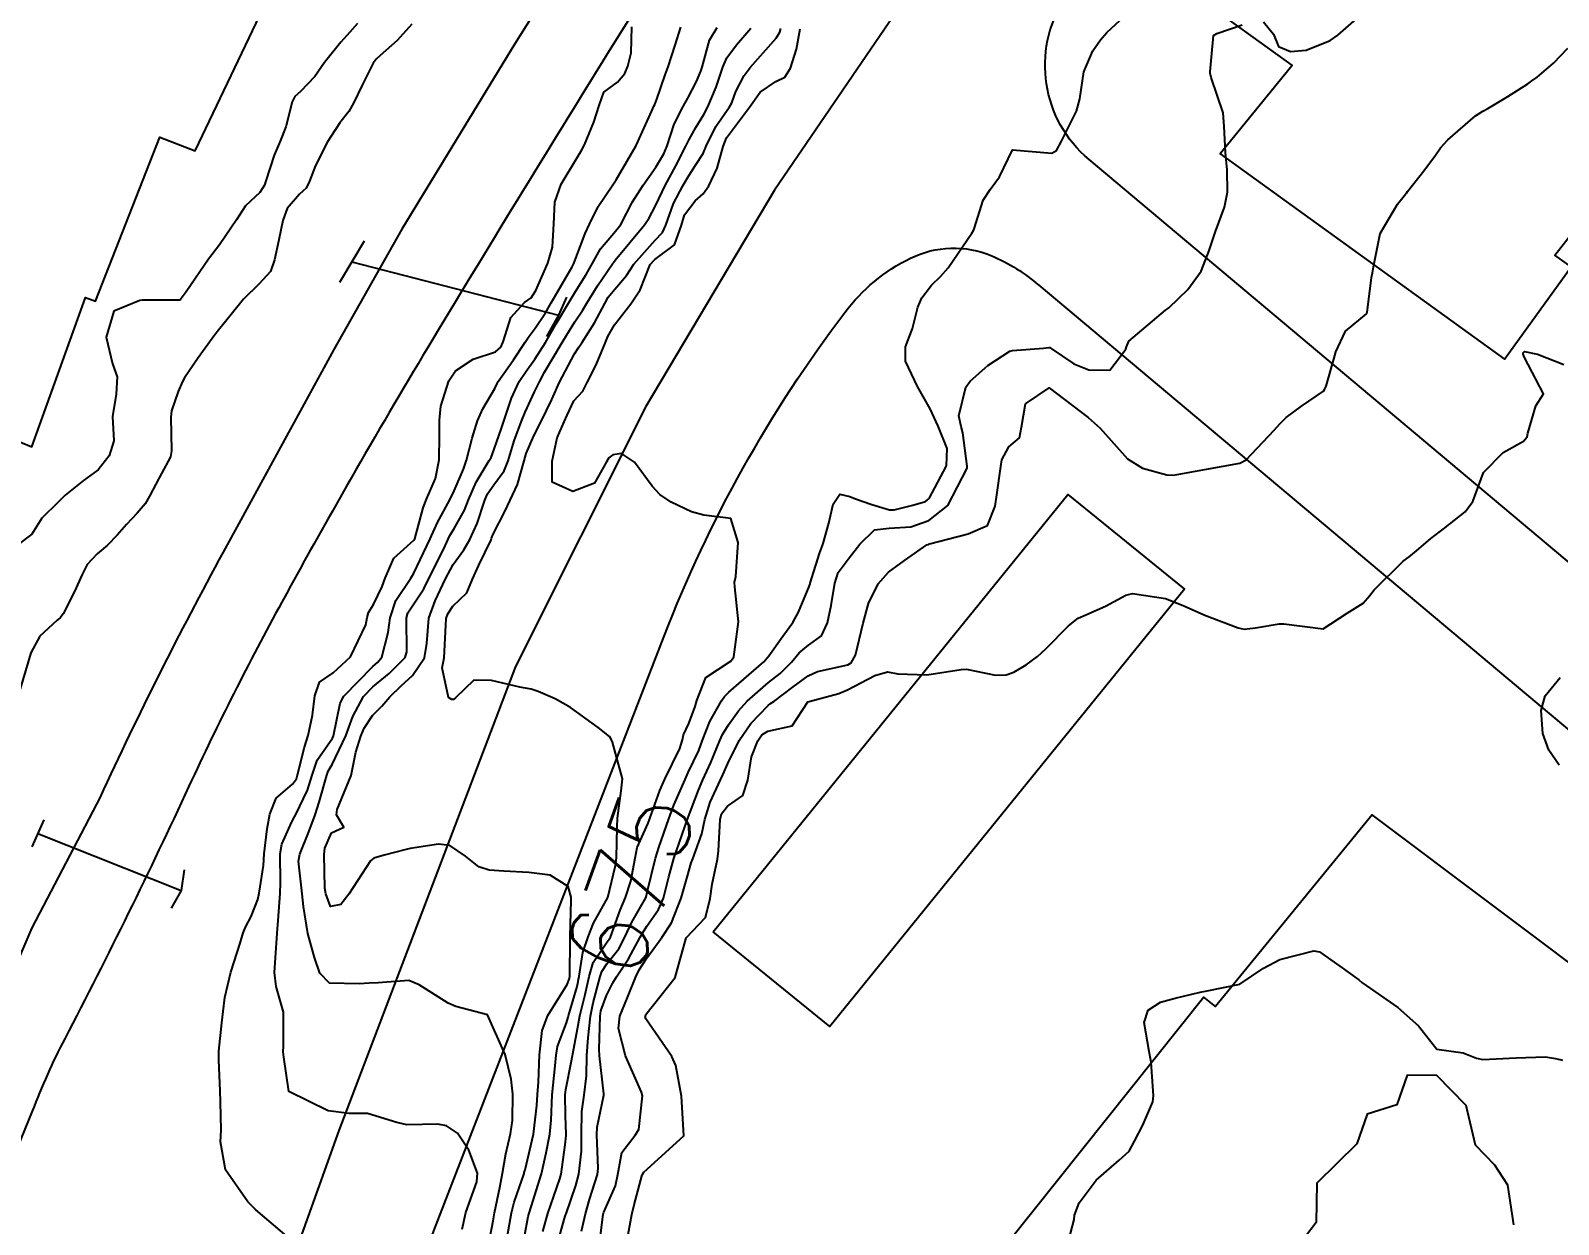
# Model space of a CAD drawing. Header units: metres. Extents: x 298520 to 308411, y 7433745 to 7450750.
# Drawn here: x 300510 to 300587.3, y 7446644.5 to 7446704.8 of the extents above; entities that cross this region are included whole.
import ezdxf
from ezdxf.enums import TextEntityAlignment as Align

# ---------------------------------------------------------------- set-up
doc = ezdxf.new("R2010")
doc.units = ezdxf.units.M
doc.header["$LTSCALE"] = 10
for name, color, linetype in [('Cotas', 45, 'Continuous'), ('Curvas de Nivel 1m', 11, 'Continuous'), ('Curvas de Nivel 5m', 15, 'Continuous'), ('Edificações', 30, 'Continuous'), ('Linha Férrea', 251, 'TRACKS'), ('Pórtico', 62, 'Continuous'), ('Vias Primárias', 230, 'Continuous')]:
    doc.layers.add(name, color=color, linetype=linetype)
doc.styles.add('Style-STANDARD', font='STANDARD.shx')
doc.linetypes.add('TRACKS', pattern='A,0.15,[130,ltypeshp.shx,S=0.25,R=0,X=0,Y=0],0.15', length=0.3)

msp = doc.modelspace()

# ---------------------------------------------------------------- linework, layer by layer
at = {"layer": 'Curvas de Nivel 1m', "flags": 128}
for points, elevation in [([(300572.362, 7446705.244), (300572.861, 7446704.613), (300573.118, 7446704.001), (300573.724, 7446703.742), (300574.509, 7446703.808), (300575.73, 7446704.297), (300576.108, 7446704.574), (300577.747, 7446705.994)], 677), ([(300526.57, 7446705.162), (300526.177, 7446704.717), (300525.723, 7446704.217), (300524.905, 7446703.182), (300524.41, 7446702.482), (300523.691, 7446701.725), (300523.41, 7446701.48), (300523.274, 7446701.204), (300522.942, 7446699.939), (300522.664, 7446699.21), (300522.364, 7446698.505), (300521.941, 7446697.217), (300521.861, 7446696.997), (300521.634, 7446696.614), (300520.914, 7446695.941), (300520.452, 7446695.237), (300519.6, 7446693.976), (300519.031, 7446693.256), (300517.919, 7446691.61), (300517.666, 7446691.269), (300517.628, 7446691.214), (300517.571, 7446691.175), (300515.68, 7446691.181), (300515.571, 7446691.173), (300514.251, 7446690.622), (300513.864, 7446689.315), (300514.181, 7446687.962), (300514.43, 7446687.306), (300514.38, 7446686.436), (300514.189, 7446685.31), (300514.252, 7446684.08), (300514.023, 7446683.312), (300513.466, 7446682.613), (300512.716, 7446682.071), (300511.79, 7446681.337), (300511.624, 7446681.164), (300511.447, 7446680.974), (300510.62, 7446680.168), (300510.111, 7446679.36), (300509.418, 7446678.842)], 671), ([(300536.644, 7446643.398), (300537.018, 7446644.732), (300537.088, 7446644.964), (300537.108, 7446645.029), (300537.61, 7446646.451), (300537.761, 7446647.023), (300537.891, 7446648.186), (300537.892, 7446649.022), (300537.903, 7446650.2), (300538.019, 7446651.021), (300538.136, 7446651.987), (300538.161, 7446653.02), (300538.227, 7446653.918), (300538.338, 7446655.018), (300538.475, 7446655.691), (300538.829, 7446657.013), (300538.914, 7446657.263), (300539.169, 7446657.651), (300539.774, 7446658.407), (300540.087, 7446659.001), (300540.429, 7446659.763), (300541.143, 7446660.991), (300541.165, 7446661.039), (300541.216, 7446661.268), (300541.624, 7446662.984), (300541.795, 7446663.538), (300542.299, 7446664.974), (300542.56, 7446665.674), (300543.12, 7446666.962), (300543.286, 7446667.314), (300543.815, 7446668.438), (300544.009, 7446668.953), (300544.377, 7446669.889), (300544.964, 7446670.944), (300545.115, 7446671.162), (300545.337, 7446671.375), (300547.103, 7446672.914), (300547.356, 7446673.218), (300548.056, 7446674.213), (300548.561, 7446674.898), (300548.848, 7446675.428), (300549.4, 7446676.724), (300549.445, 7446676.847), (300549.453, 7446676.889), (300549.914, 7446678.389), (300550.094, 7446678.883), (300550.396, 7446679.923), (300550.614, 7446680.878), (300550.95, 7446681.383), (300551.457, 7446681.266), (300551.736, 7446681.146), (300552.558, 7446680.853), (300553.449, 7446680.595), (300553.695, 7446680.592), (300554.64, 7446680.828), (300555.268, 7446681.009), (300555.456, 7446681.162), (300556.333, 7446682.807), (300556.366, 7446683.691), (300555.921, 7446684.814), (300555.506, 7446685.691), (300554.874, 7446686.826), (300554.271, 7446688.097), (300554.257, 7446688.833), (300554.622, 7446689.759), (300554.884, 7446690.827), (300555.09, 7446691.305), (300555.58, 7446691.939), (300556.023, 7446692.377), (300556.42, 7446692.808), (300557.611, 7446694.559), (300557.701, 7446694.7), (300557.738, 7446694.789), (300558.185, 7446696.234), (300558.54, 7446696.781), (300559.016, 7446697.41), (300559.663, 7446698.77), (300561.661, 7446698.607), (300561.89, 7446698.747), (300562.145, 7446699.22), (300562.907, 7446700.732), (300563.073, 7446701.348), (300563.283, 7446702.726), (300563.724, 7446703.783), (300564.117, 7446704.328), (300564.445, 7446704.713), (300565.11, 7446705.336)], 676), ([(300531.864, 7446644.244), (300532.042, 7446645.095), (300532.596, 7446646.644), (300532.634, 7446647.086), (300532.201, 7446648.239), (300531.625, 7446649.102), (300531.068, 7446649.468), (300530.635, 7446649.549), (300529.069, 7446649.523), (300528.564, 7446649.642), (300527.077, 7446650.097), (300526.155, 7446650.086), (300525.079, 7446650.227), (300523.093, 7446651.2), (300522.839, 7446652.932), (300522.808, 7446653.205), (300522.833, 7446653.489), (300522.825, 7446655.205), (300522.455, 7446656.51), (300522.37, 7446657.208), (300522.427, 7446657.95), (300522.51, 7446659.207), (300522.563, 7446659.835), (300522.656, 7446661.206), (300522.673, 7446661.751), (300522.664, 7446663.206), (300522.739, 7446663.706), (300523.257, 7446664.82), (300523.384, 7446665.076), (300523.445, 7446665.198), (300524.037, 7446666.431), (300524.27, 7446667.19), (300524.532, 7446667.946), (300525.302, 7446669.057), (300525.356, 7446669.179), (300525.687, 7446670.815), (300525.876, 7446671.172), (300527.348, 7446672.667), (300527.603, 7446672.895), (300527.793, 7446673.146), (300528.116, 7446674.392), (300528.218, 7446675.142), (300528.514, 7446676.011), (300529.26, 7446677.131), (300529.32, 7446677.214), (300529.405, 7446677.352), (300530.24, 7446679.118), (300530.604, 7446679.944), (300531.236, 7446681.103), (300531.457, 7446681.545), (300531.922, 7446682.642), (300532.085, 7446683.094), (300532.36, 7446684.215), (300532.637, 7446685.089), (300532.899, 7446685.689), (300533.517, 7446686.717), (300533.627, 7446686.973), (300533.679, 7446687.078), (300534.445, 7446688.16), (300535.048, 7446689.065), (300535.242, 7446689.369), (300535.553, 7446689.765), (300536.074, 7446690.543), (300536.364, 7446691.048), (300537.42, 7446692.861), (300537.502, 7446693.031), (300537.596, 7446693.306), (300538.076, 7446694.558), (300538.293, 7446695.023), (300538.732, 7446695.913), (300539.475, 7446697.012), (300539.547, 7446697.108), (300539.645, 7446697.265), (300540.646, 7446698.995), (300541.442, 7446700.745), (300541.545, 7446700.982), (300541.59, 7446701.076), (300541.688, 7446701.333), (300542.118, 7446702.565), (300542.272, 7446702.974), (300542.626, 7446704.069), (300542.901, 7446704.968)], 671), ([(300533.118, 7446643.079), (300533.417, 7446644.675), (300533.488, 7446645.075), (300533.761, 7446646.348), (300533.897, 7446647.071), (300534.066, 7446648.057), (300534.299, 7446649.068), (300534.401, 7446649.738), (300534.414, 7446651.067), (300534.337, 7446651.831), (300534.032, 7446653.071), (300533.143, 7446655.08), (300531.546, 7446655.503), (300531.148, 7446655.659), (300529.691, 7446656.592), (300529.16, 7446656.806), (300527.615, 7446656.689), (300527.158, 7446656.685), (300526.65, 7446656.65), (300525.158, 7446656.678), (300524.672, 7446657.185), (300524.389, 7446657.97), (300524.064, 7446659.191), (300523.844, 7446660.553), (300523.769, 7446661.194), (300523.593, 7446662.833), (300523.654, 7446663.196), (300524.111, 7446664.33), (300524.428, 7446665.188), (300524.639, 7446665.816), (300525.018, 7446667.183), (300525.088, 7446667.379), (300525.288, 7446667.728), (300525.972, 7446669.17), (300526.332, 7446670.151), (300526.868, 7446671.157), (300527.338, 7446671.644), (300528.171, 7446672.315), (300528.972, 7446673.134), (300529.066, 7446673.423), (300529.051, 7446675.133), (300529.119, 7446675.39), (300529.383, 7446675.785), (300529.916, 7446676.602), (300530.182, 7446677.118), (300530.928, 7446678.617), (300531.157, 7446679.104), (300531.24, 7446679.288), (300531.431, 7446679.621), (300531.969, 7446680.57), (300532.172, 7446681.093), (300532.56, 7446681.991), (300533.231, 7446683.082), (300533.317, 7446683.239), (300533.479, 7446683.66), (300533.848, 7446684.718), (300533.962, 7446685.075), (300534.353, 7446686.228), (300534.742, 7446687.068), (300535.055, 7446687.538), (300535.534, 7446688.195), (300536.074, 7446689.052), (300536.614, 7446689.987), (300537.232, 7446691.035), (300537.579, 7446691.615), (300538.128, 7446692.482), (300538.428, 7446693.022), (300538.848, 7446693.77), (300539.61, 7446694.67), (300539.869, 7446695.006), (300540.472, 7446696.156), (300541.004, 7446696.99), (300541.652, 7446697.908), (300542.056, 7446698.579), (300542.215, 7446698.974), (300542.571, 7446700.074), (300543.023, 7446700.967), (300543.264, 7446701.389), (300543.702, 7446702.231), (300543.923, 7446702.744), (300543.983, 7446702.957), (300544.358, 7446704.322), (300544.737, 7446704.95)], 672), ([(300534.147, 7446643.928), (300534.356, 7446645.067), (300534.487, 7446645.607), (300534.984, 7446647.061), (300534.998, 7446647.106), (300535.045, 7446647.252), (300535.467, 7446649.054), (300535.637, 7446650.499), (300535.67, 7446651.051), (300535.717, 7446651.668), (300535.775, 7446653.05), (300535.894, 7446654.286), (300536.18, 7446655.044), (300537.159, 7446656.607), (300537.283, 7446656.908), (300537.3, 7446657.029), (300537.316, 7446658.894), (300537.317, 7446659.029), (300537.368, 7446660.871), (300537.365, 7446661.028), (300537.218, 7446661.562), (300536.308, 7446662.128), (300535.225, 7446662.262), (300533.97, 7446662.328), (300533.226, 7446662.388), (300532.701, 7446662.561), (300532.035, 7446663.098), (300531.241, 7446663.636), (300530.659, 7446663.699), (300529.238, 7446663.481), (300528.954, 7446663.416), (300527.916, 7446663.143), (300527.389, 7446662.991), (300527.23, 7446662.853), (300526.139, 7446661.166), (300525.728, 7446660.649), (300525.204, 7446660.553), (300524.964, 7446661.182), (300524.921, 7446661.477), (300524.879, 7446663.184), (300524.926, 7446663.495), (300525.249, 7446664.271), (300525.874, 7446664.551), (300525.509, 7446665.176), (300525.547, 7446665.457), (300526.248, 7446667.166), (300526.485, 7446668.353), (300526.74, 7446669.158), (300526.91, 7446669.555), (300527.319, 7446670.194), (300527.804, 7446670.667), (300528.203, 7446671.141), (300528.782, 7446671.692), (300529.344, 7446672.227), (300529.949, 7446673.121), (300530.07, 7446673.829), (300530.167, 7446675.118), (300530.499, 7446676.001), (300531.01, 7446677.106), (300531.41, 7446677.834), (300531.938, 7446678.575), (300532.25, 7446679.092), (300532.618, 7446679.905), (300533.003, 7446681.085), (300533.134, 7446681.405), (300533.461, 7446681.846), (300533.989, 7446682.554), (300534.186, 7446683.073), (300534.484, 7446684.068), (300534.854, 7446685.066), (300535.036, 7446685.528), (300535.515, 7446686.546), (300535.683, 7446686.895), (300535.759, 7446687.056), (300536.023, 7446687.547), (300536.912, 7446689.039), (300537.147, 7446689.438), (300537.559, 7446690.088), (300537.938, 7446690.656), (300538.153, 7446691.024), (300538.693, 7446691.902), (300539.458, 7446693.011), (300539.513, 7446693.092), (300539.595, 7446693.195), (300541.069, 7446694.988), (300541.292, 7446695.311), (300541.627, 7446695.941), (300541.958, 7446696.657), (300542.113, 7446696.975), (300542.653, 7446697.97), (300543.165, 7446698.965), (300543.33, 7446699.3), (300543.672, 7446699.91), (300544.065, 7446700.57), (300544.272, 7446700.954), (300544.702, 7446701.946), (300545.035, 7446702.947), (300545.235, 7446703.427), (300545.724, 7446704.077), (300546.454, 7446704.929)], 673), ([(300535.005, 7446643.884), (300535.193, 7446644.885), (300535.242, 7446645.057), (300535.35, 7446645.379), (300535.868, 7446647.048), (300536.108, 7446648.099), (300536.29, 7446649.042), (300536.359, 7446649.755), (300536.412, 7446651.04), (300536.562, 7446652.493), (300536.606, 7446653.038), (300536.675, 7446653.481), (300537.138, 7446654.679), (300537.218, 7446654.953), (300537.238, 7446655.029), (300537.678, 7446656.505), (300537.775, 7446657.024), (300537.964, 7446658.233), (300538.219, 7446659.02), (300538.5, 7446659.71), (300539.213, 7446661.01), (300539.611, 7446662.624), (300539.655, 7446663.006), (300539.687, 7446664.567), (300539.709, 7446665.005), (300539.886, 7446666.392), (300539.957, 7446667.003), (300539.451, 7446668.859), (300539.388, 7446669.009), (300539.305, 7446669.138), (300538.727, 7446669.6), (300537.327, 7446670.609), (300536.555, 7446671.042), (300535.702, 7446671.42), (300535.338, 7446671.533), (300534.779, 7446671.625), (300533.342, 7446671.966), (300532.448, 7446671.983), (300531.522, 7446671.098), (300531.42, 7446671.01), (300531.331, 7446671.004), (300531.166, 7446671.103), (300530.844, 7446672.603), (300530.946, 7446673.106), (300531.033, 7446674.769), (300531.052, 7446675.105), (300531.136, 7446675.344), (300531.382, 7446675.723), (300532.09, 7446676.396), (300532.389, 7446677.09), (300532.706, 7446677.791), (300533.319, 7446679.081), (300533.348, 7446679.157), (300533.427, 7446679.362), (300534.009, 7446680.51), (300534.28, 7446681.072), (300534.659, 7446681.87), (300535, 7446683.065), (300535.101, 7446683.439), (300535.486, 7446684.331), (300535.854, 7446685.055), (300536.394, 7446686.162), (300536.779, 7446687.041), (300537.537, 7446688.471), (300537.757, 7446688.812), (300537.9, 7446689.026), (300538.542, 7446690.036), (300539.06, 7446691.015), (300539.243, 7446691.338), (300539.574, 7446691.737), (300540.157, 7446692.429), (300540.534, 7446692.996), (300541.605, 7446694.222), (300541.981, 7446694.605), (300542.148, 7446694.975), (300542.541, 7446696.059), (300543.01, 7446696.966), (300543.24, 7446697.371), (300543.653, 7446698.004), (300544.031, 7446698.585), (300544.188, 7446698.955), (300544.671, 7446699.952), (300545.365, 7446700.943), (300545.48, 7446701.148), (300545.695, 7446701.72), (300546.104, 7446702.537), (300546.417, 7446702.929), (300547.728, 7446704.412), (300547.91, 7446704.729), (300547.965, 7446704.908)], 674), ([(300537.891, 7446644.14), (300538.094, 7446645.019), (300538.298, 7446645.749), (300538.691, 7446647.014), (300538.726, 7446647.333), (300538.669, 7446649.014), (300538.687, 7446649.395), (300539.015, 7446651.011), (300539.014, 7446651.09), (300538.795, 7446653.013), (300538.787, 7446653.345), (300538.827, 7446655.013), (300538.873, 7446655.285), (300539.153, 7446656.061), (300539.47, 7446656.697), (300539.663, 7446657.005), (300540.266, 7446657.905), (300540.862, 7446658.993), (300540.969, 7446659.209), (300541.191, 7446659.557), (300541.786, 7446660.399), (300542.035, 7446660.978), (300542.299, 7446662.049), (300542.553, 7446662.97), (300543.253, 7446664.96), (300543.795, 7446666.435), (300544.017, 7446666.953), (300544.419, 7446667.821), (300544.881, 7446668.944), (300545.015, 7446669.236), (300545.315, 7446669.725), (300545.823, 7446670.435), (300546.268, 7446670.926), (300547.342, 7446671.859), (300547.924, 7446672.328), (300548.501, 7446672.899), (300548.884, 7446673.368), (300549.362, 7446673.758), (300550.02, 7446674.23), (300550.328, 7446674.88), (300550.505, 7446675.76), (300550.687, 7446676.877), (300550.867, 7446677.417), (300551.416, 7446678.158), (300551.952, 7446678.862), (300552.701, 7446679.584), (300553.435, 7446679.659), (300554.536, 7446679.729), (300555.441, 7446680.046), (300556.405, 7446680.806), (300557.384, 7446682.703), (300557.387, 7446682.791), (300557.167, 7446684.472), (300557.075, 7446684.796), (300556.964, 7446685.335), (300557.318, 7446686.793), (300557.526, 7446687.09), (300558.425, 7446687.89), (300559.541, 7446688.6), (300559.672, 7446688.638), (300561.23, 7446688.753), (300561.509, 7446688.785), (300561.543, 7446688.788), (300561.581, 7446688.787), (300561.624, 7446688.749), (300562.774, 7446687.97), (300563.532, 7446687.661), (300564.593, 7446687.649), (300565.4, 7446688.701), (300565.427, 7446688.819), (300565.547, 7446689.109), (300567.407, 7446690.672), (300567.495, 7446690.74), (300567.565, 7446690.795), (300568.523, 7446691.716), (300569.2, 7446692.654), (300569.603, 7446693.687), (300569.931, 7446694.647), (300570.39, 7446695.884), (300570.529, 7446696.641), (300570.523, 7446697.773), (300570.432, 7446698.642), (300570.36, 7446699.959), (300570.32, 7446700.644), (300569.71, 7446702.432), (300569.658, 7446702.651), (300569.654, 7446702.71), (300569.721, 7446703.463), (300569.829, 7446704.552), (300569.997, 7446704.647), (300571.277, 7446705.095)], 677), ([(300538.768, 7446643.241), (300538.987, 7446645.01), (300538.994, 7446645.039), (300539.024, 7446645.116), (300539.609, 7446646.433), (300539.727, 7446647.003), (300539.934, 7446648.122), (300540.601, 7446648.995), (300540.783, 7446649.277), (300540.967, 7446650.991), (300540.925, 7446651.162), (300540.108, 7446653), (300539.754, 7446654.384), (300539.822, 7446655.003), (300540.207, 7446655.945), (300540.632, 7446656.995), (300540.807, 7446657.353), (300541.172, 7446657.926), (300541.947, 7446658.979), (300542.436, 7446659.729), (300542.92, 7446660.964), (300543.224, 7446662.032), (300543.436, 7446662.753), (300543.513, 7446662.957), (300543.971, 7446664.227), (300544.129, 7446664.951), (300544.392, 7446665.823), (300544.913, 7446666.944), (300545.031, 7446667.197), (300545.291, 7446667.781), (300545.862, 7446668.932), (300546.439, 7446669.8), (300547.33, 7446670.709), (300547.442, 7446670.798), (300547.601, 7446670.907), (300548.594, 7446671.644), (300549.346, 7446672.209), (300549.812, 7446672.422), (300551.352, 7446672.764), (300551.525, 7446672.867), (300551.735, 7446673.242), (300552.131, 7446674.859), (300552.389, 7446675.853), (300552.875, 7446676.848), (300553.409, 7446677.433), (300554.217, 7446678.03), (300555.342, 7446678.821), (300555.406, 7446678.837), (300555.423, 7446678.847), (300555.472, 7446678.868), (300557.429, 7446679.372), (300558.409, 7446679.805), (300558.789, 7446680.777), (300558.882, 7446681.345), (300559.081, 7446682.774), (300559.127, 7446683.123), (300559.483, 7446683.768), (300560.024, 7446684.229), (300560.12, 7446684.764), (300560.32, 7446685.953), (300561.523, 7446686.75), (300563.501, 7446685.251), (300564.103, 7446684.714), (300565.478, 7446683.174), (300566.237, 7446682.692), (300567.468, 7446682.363), (300567.803, 7446682.34), (300569.473, 7446682.65), (300571.162, 7446682.947), (300571.478, 7446683.122), (300572.886, 7446684.609), (300573.173, 7446684.93), (300573.503, 7446685.247), (300574.283, 7446685.821), (300575.379, 7446686.581), (300575.444, 7446686.661), (300575.525, 7446686.834), (300575.914, 7446688.202), (300576.011, 7446688.575), (300576.506, 7446689.618), (300577.562, 7446690.497), (300577.598, 7446690.559), (300577.817, 7446692.33), (300577.862, 7446692.556), (300577.914, 7446692.873), (300578.243, 7446694.551), (300579.122, 7446696.032), (300579.527, 7446696.532), (300579.575, 7446696.59), (300579.635, 7446696.665), (300580.462, 7446697.711), (300581.049, 7446698.516), (300581.307, 7446698.873), (300581.671, 7446699.28), (300583.064, 7446700.489), (300583.444, 7446700.726), (300583.689, 7446700.86), (300584.703, 7446701.464), (300585.708, 7446702.119), (300585.912, 7446702.256), (300586.188, 7446702.455), (300587.014, 7446703.154), (300587.728, 7446703.906)], 678), ([(300540.211, 7446643.792), (300540.426, 7446644.996), (300540.55, 7446645.473), (300540.958, 7446646.991), (300540.982, 7446647.052), (300541.044, 7446647.131), (300543.063, 7446648.96), (300542.937, 7446650.962), (300542.662, 7446652.52), (300542.453, 7446652.97), (300541.141, 7446654.883), (300541.112, 7446654.99), (300541.115, 7446655.018), (300541.144, 7446655.087), (300542.616, 7446656.968), (300543.183, 7446658.96), (300544.149, 7446660), (300544.386, 7446660.948), (300544.492, 7446661.676), (300544.758, 7446662.945), (300544.811, 7446663.37), (300544.898, 7446664.944), (300544.968, 7446665.232), (300545.263, 7446665.624), (300546.043, 7446666.157), (300546.3, 7446666.925), (300546.483, 7446668.111), (300546.805, 7446668.917), (300547.004, 7446669.218), (300547.31, 7446669.401), (300548.538, 7446669.674), (300549.333, 7446670.89), (300550.893, 7446671.319), (300551.339, 7446671.502), (300552.713, 7446672.216), (300553.349, 7446672.402), (300553.871, 7446672.311), (300555.347, 7446672.247), (300557.083, 7446672.527), (300557.35, 7446672.548), (300558.81, 7446672.24), (300559.348, 7446672.247), (300559.733, 7446672.382), (300560.369, 7446672.76), (300560.934, 7446673.177), (300561.361, 7446673.567), (300562.493, 7446674.733), (300562.993, 7446675.112), (300563.381, 7446675.289), (300564.376, 7446675.722), (300565.397, 7446676.277), (300565.736, 7446676.359), (300567.394, 7446676.112), (300568.294, 7446675.762), (300569.382, 7446675.268), (300571.079, 7446674.633), (300571.372, 7446674.557), (300571.95, 7446674.621), (300573.149, 7446674.831), (300573.376, 7446674.831), (300575.373, 7446674.58), (300576.579, 7446675.374), (300577.393, 7446675.871), (300577.712, 7446676.241), (300577.945, 7446676.552), (300579.418, 7446677.99), (300579.724, 7446678.223), (300580.092, 7446678.523), (300580.808, 7446679.137), (300581.434, 7446679.605), (300582.543, 7446680.494), (300582.928, 7446681.01), (300583.473, 7446682.48), (300584.473, 7446683.48), (300585.489, 7446684.062), (300585.674, 7446684.275), (300585.711, 7446684.458), (300586.121, 7446685.847), (300586.497, 7446686.45), (300585.541, 7446688.291), (300585.474, 7446688.461), (300585.477, 7446688.527), (300585.544, 7446688.588), (300586.195, 7446688.453), (300587.538, 7446687.939)], 679)]:
    msp.add_lwpolyline(points, dxfattribs=dict(at, elevation=elevation))
at = {"layer": 'Curvas de Nivel 5m', "flags": 128}
for points, elevation in [([(300529.319, 7446705.134), (300528.573, 7446704.293), (300527.717, 7446703.538), (300527.514, 7446703.353), (300527.368, 7446703.153), (300526.804, 7446702.052), (300526.39, 7446701.163), (300526.132, 7446700.712), (300525.673, 7446700.135), (300525.056, 7446699.179), (300524.447, 7446697.985), (300524.149, 7446697.192), (300523.983, 7446696.849), (300523.633, 7446696.536), (300523.017, 7446695.811), (300522.796, 7446695.208), (300522.591, 7446694.223), (300522.376, 7446693.212), (300522.173, 7446692.629), (300521.581, 7446691.986), (300520.808, 7446691.231), (300520.259, 7446690.543), (300519.549, 7446689.671), (300519.361, 7446689.437), (300519.225, 7446689.253), (300518.516, 7446688.277), (300517.827, 7446687.267), (300517.718, 7446687.07), (300517.513, 7446686.576), (300517.175, 7446685.596), (300517.136, 7446685.274), (300517.173, 7446683.576), (300517.115, 7446683.274), (300516.542, 7446682.199), (300516.059, 7446681.284), (300515.846, 7446680.887), (300515.44, 7446680.419), (300514.893, 7446679.844), (300514.43, 7446679.31), (300513.933, 7446678.8), (300513.413, 7446678.371), (300512.903, 7446677.83), (300512.647, 7446677.328), (300512.264, 7446676.462), (300511.69, 7446675.337), (300511.568, 7446675.15), (300511.378, 7446674.994), (300510.514, 7446674.204), (300510.053, 7446673.359), (300509.514, 7446671.547)], 670), ([(300523.003, 7446643.901), (300521.426, 7446645.224), (300521.226, 7446645.428), (300521.027, 7446645.627), (300519.894, 7446647.241), (300519.646, 7446648.655), (300519.687, 7446649.244), (300519.648, 7446650.681), (300519.621, 7446651.245), (300519.559, 7446652.795), (300519.556, 7446653.246), (300519.713, 7446654.666), (300519.787, 7446655.244), (300519.864, 7446655.953), (300520.172, 7446657.235), (300520.646, 7446658.696), (300520.796, 7446659.226), (300520.904, 7446659.508), (300521.195, 7446660.045), (300521.526, 7446660.899), (300521.593, 7446661.216), (300521.814, 7446662.627), (300521.854, 7446663.214), (300521.998, 7446664.466), (300522.145, 7446665.211), (300522.453, 7446666.026), (300523.278, 7446666.728), (300523.482, 7446666.997), (300523.539, 7446667.197), (300523.888, 7446668.603), (300524.071, 7446669.192), (300524.296, 7446670.212), (300524.414, 7446671.189), (300524.648, 7446671.879), (300525.345, 7446672.347), (300526.22, 7446673.167), (300526.995, 7446674.782), (300527.063, 7446675.155), (300527.124, 7446675.407), (300527.383, 7446675.815), (300527.82, 7446676.722), (300527.967, 7446677.144), (300528.408, 7446678.145), (300529.422, 7446679.052), (300529.467, 7446679.129), (300529.885, 7446680.685), (300530.063, 7446681.121), (300530.519, 7446682.169), (300530.695, 7446683.112), (300530.712, 7446684.339), (300530.705, 7446685.112), (300530.783, 7446685.832), (300531.178, 7446687.105), (300531.528, 7446687.613), (300532.421, 7446688.205), (300533.538, 7446688.58), (300533.81, 7446688.808), (300533.929, 7446689.076), (300534.325, 7446690.309), (300535.011, 7446691.066), (300535.338, 7446691.3), (300535.579, 7446691.666), (300536.194, 7446693.051), (300536.416, 7446693.862), (300536.493, 7446695.047), (300536.548, 7446696.128), (300536.859, 7446697.042), (300537.656, 7446698.35), (300537.913, 7446698.774), (300538.042, 7446699.026), (300538.518, 7446700.178), (300538.776, 7446701.019), (300539.014, 7446701.696), (300539.701, 7446702.198), (300540.076, 7446702.636), (300540.238, 7446703.002), (300540.399, 7446703.68), (300540.439, 7446704.999)], 670), ([(300535.931, 7446644.129), (300536.189, 7446645.043), (300536.797, 7446646.79), (300536.856, 7446647.033), (300537.058, 7446648.51), (300537.11, 7446648.982), (300537.11, 7446649.03), (300537.077, 7446649.992), (300537.066, 7446651.03), (300537.096, 7446651.298), (300537.384, 7446652.753), (300537.432, 7446653.027), (300537.705, 7446654.454), (300537.812, 7446655.023), (300538.075, 7446656.099), (300538.28, 7446657.019), (300538.474, 7446657.713), (300539.18, 7446658.757), (300539.293, 7446658.898), (300539.349, 7446659.008), (300539.844, 7446660.363), (300540.112, 7446661.001), (300540.385, 7446661.835), (300540.594, 7446662.996), (300540.708, 7446663.525), (300541.251, 7446664.755), (300541.348, 7446664.989), (300541.846, 7446666.41), (300542.096, 7446666.978), (300542.861, 7446668.529), (300542.991, 7446668.965), (300543.049, 7446669.222), (300543.315, 7446669.795), (300543.632, 7446670.653), (300543.713, 7446670.956), (300544.171, 7446672.125), (300545.352, 7446672.887), (300545.428, 7446672.939), (300545.581, 7446673.162), (300545.829, 7446674.933), (300545.639, 7446676.696), (300545.621, 7446676.937), (300545.695, 7446677.225), (300545.805, 7446678.934), (300545.441, 7446680.148), (300544.078, 7446680.319), (300543.446, 7446680.492), (300542.428, 7446680.975), (300541.841, 7446681.369), (300541.461, 7446681.791), (300540.564, 7446682.999), (300539.913, 7446683.439), (300539.477, 7446683.37), (300539.264, 7446683.223), (300539.16, 7446683.013), (300538.548, 7446681.934), (300537.458, 7446681.51), (300536.401, 7446681.985), (300536.402, 7446683.046), (300536.664, 7446684.222), (300537.014, 7446685.037), (300537.161, 7446685.372), (300537.509, 7446686.092), (300537.957, 7446686.585), (300538.171, 7446687.024), (300538.635, 7446687.915), (300539.082, 7446689.015), (300539.219, 7446689.343), (300539.552, 7446689.933), (300540.376, 7446690.998), (300540.858, 7446691.707), (300541.367, 7446692.983), (300541.596, 7446693.24), (300542.595, 7446693.978), (300542.939, 7446694.967), (300543.095, 7446695.491), (300543.632, 7446696.209), (300544.044, 7446696.549), (300544.332, 7446696.953), (300544.751, 7446697.85), (300545.045, 7446698.946), (300545.222, 7446699.39), (300545.673, 7446699.982), (300546.381, 7446700.93), (300546.926, 7446701.69), (300547.703, 7446702.229), (300548.165, 7446702.447), (300548.447, 7446702.903), (300548.755, 7446703.868), (300548.94, 7446704.898)], 675), ([(300587.295, 7446667.697), (300586.769, 7446668.445), (300586.466, 7446669.294), (300586.384, 7446670.449), (300586.587, 7446671.194), (300587.348, 7446672.114)], 680), ([(300562.414, 7446643.324), (300562.789, 7446644.732), (300562.802, 7446644.956), (300563.031, 7446645.578), (300563.897, 7446646.717), (300565.053, 7446647.731), (300565.558, 7446648.195), (300565.833, 7446648.692), (300566.253, 7446649.51), (300566.77, 7446650.683), (300566.802, 7446650.977), (300566.676, 7446652.684), (300566.576, 7446653.228), (300566.326, 7446654.688), (300566.522, 7446655.306), (300567.148, 7446655.712), (300567.895, 7446655.925), (300569.156, 7446656.221), (300569.506, 7446656.298), (300571.163, 7446656.63), (300572.354, 7446657.436), (300573.176, 7446657.879), (300574.902, 7446658.306), (300575.18, 7446658.261), (300576.205, 7446657.537), (300577.166, 7446656.837), (300577.325, 7446656.718), (300577.55, 7446656.554), (300579.147, 7446655.445), (300580.184, 7446654.519), (300581.121, 7446653.345), (300582.453, 7446653.164), (300583.117, 7446652.89), (300583.445, 7446652.814), (300585.117, 7446652.908), (300586.602, 7446652.961), (300587.117, 7446652.878), (300587.47, 7446652.788)], 680), ([(300585.013, 7446644.46), (300584.708, 7446646.465), (300584.053, 7446647.475), (300583.063, 7446648.49), (300582.59, 7446650.495), (300581.108, 7446652.01), (300579.608, 7446652.025), (300579.093, 7446650.53), (300577.585, 7446650.053), (300577.063, 7446648.56), (300576.053, 7446647.57), (300575.043, 7446646.58), (300575.013, 7446644.58), (300573.493, 7446642.603)], 680)]:
    msp.add_lwpolyline(points, dxfattribs=dict(at, elevation=elevation))
at = {"layer": 'Edificações'}
for points in [[(300593.4, 7446739.388), (300568.861, 7446706.605), (300573.805, 7446703.046), (300570.171, 7446698.576), (300584.533, 7446688.21), (300587.898, 7446692.872), (300587.084, 7446693.46), (300612.266, 7446725.654), (300604.914, 7446730.985), (300607.193, 7446734.129), (300600.71, 7446738.823), (300598.476, 7446735.737)], [(300544.549, 7446659.276), (300562.467, 7446681.369), (300568.364, 7446676.586), (300550.447, 7446654.494)]]:
    msp.add_lwpolyline(points, close=True, dxfattribs=at)
for points in [[(300507.731, 7446684.748), (300510.115, 7446683.768), (300512.817, 7446691.311), (300513.333, 7446691.126), (300516.577, 7446699.425), (300518.361, 7446698.728), (300523.986, 7446710.518)], [(300613.169, 7446640.739), (300601.105, 7446650.164), (300599.421, 7446648.008), (300598.626, 7446648.629), (300601.438, 7446652.229), (300592.701, 7446658.984), (300590.281, 7446655.854), (300577.843, 7446665.177), (300569.922, 7446655.495), (300569.341, 7446655.971), (300554.58, 7446637.484)]]:
    msp.add_lwpolyline(points, dxfattribs=at)
at = {"layer": 'Linha Férrea', "flags": 128}
for points in [[(298729.261, 7450749.95), (298734.809, 7450730.65), (298742.343, 7450703.451), (298750.119, 7450676.237), (298757.889, 7450649.199), (298765.189, 7450623.712), (298769.985, 7450606.424), (298776.494, 7450583.287), (298783.055, 7450560.248), (298788.164, 7450542.214), (298793.821, 7450521.584), (298798.125, 7450506.606), (298804.386, 7450484.418), (298809.295, 7450466.837), (298814.551, 7450448.858), (298819.559, 7450431.225), (298826.267, 7450408.649), (298831.926, 7450389.314), (298837.135, 7450370.779), (298842.092, 7450352.398), (298847.802, 7450331.823), (298852.149, 7450316.412), (298858.34, 7450294.769), (298862.969, 7450278.965), (298867.952, 7450260.088), (298870.924, 7450249.95), (298873.722, 7450238.982), (298878.355, 7450222.697), (298882.025, 7450210.358), (298885.603, 7450197.651), (298890.189, 7450181.049), (298894.637, 7450166.006), (298898.995, 7450149.812), (298904.361, 7450131.79), (298908.122, 7450117.709), (298911.93, 7450103.946), (298916.104, 7450089.039), (298920.554, 7450073.399), (298923.212, 7450064.319), (298926.468, 7450052.577), (298930.321, 7450038.956), (298934.723, 7450023.223), (298938.252, 7450011.622), (298941.509, 7449999.193), (298944.399, 7449989.651), (298947.701, 7449977.682), (298952.335, 7449961.49), (298956.967, 7449946.581), (298961.92, 7449929.017), (298965.909, 7449915.258), (298970.082, 7449900.905), (298973.936, 7449887.787), (298977.788, 7449874.853), (298981.549, 7449862.469), (298986.366, 7449847.197), (298989.852, 7449836.37), (298994.575, 7449822.337), (298999.437, 7449807.292), (299004.068, 7449794.269), (299008.7, 7449781.657), (299013.057, 7449770.328), (299018.285, 7449757.718), (299022.322, 7449748.037), (299026.817, 7449737.63), (299031.861, 7449726.852), (299036.814, 7449716.896), (299043.096, 7449705.205), (299047.821, 7449696.534), (299054.335, 7449685.572), (299060.664, 7449675.852), (299069.469, 7449663.104), (299077.541, 7449652.872), (299085.429, 7449643.336), (299089.832, 7449637.784), (299098.728, 7449628.561), (299107.993, 7449618.793), (299117.442, 7449610.031), (299127.077, 7449601.223), (299138.453, 7449591.782), (299150.409, 7449582.651), (299162.779, 7449573.982), (299174.004, 7449567.002), (299185.962, 7449560.295), (299199.698, 7449553.222), (299213.253, 7449547.024), (299227.033, 7449541.5), (299241.999, 7449536.525), (299258.424, 7449531.831), (299277.224, 7449527.814), (299295.935, 7449525.032), (299311.589, 7449523.57), (299326.876, 7449522.883), (299340.975, 7449522.747), (299353.572, 7449523.111), (299369.274, 7449524.069), (299382.826, 7449525.211), (299396.609, 7449526.717), (299414.178, 7449529.501), (299430.969, 7449532.603), (299440.142, 7449534.839), (299451.094, 7449537.487), (299469.666, 7449542.917), (299486.963, 7449547.755), (299510.376, 7449554.83), (299531.414, 7449561.037), (299544.903, 7449564.894), (299559.186, 7449569.068), (299590.197, 7449576.665), (299616.417, 7449582.259), (299645.03, 7449585.805), (299675.251, 7449587.635), (299705.522, 7449586.259), (299732.882, 7449582.825), (299762.581, 7449576.088), (299791.888, 7449566.944), (299816.217, 7449556.896), (299840.774, 7449544.781), (299859.676, 7449534.387), (299878.529, 7449521.308), (299897.376, 7449507.135), (299919.538, 7449486.991), (299927.658, 7449478.626), (299947.133, 7449456.962), (299961.499, 7449437.961), (299971.137, 7449424.784), (299981.869, 7449408.322), (299997.595, 7449383.682), (300016.228, 7449354.96), (300035.864, 7449324.687), (300055.136, 7449295.587), (300073.232, 7449268.397), (300085.868, 7449249.95), (300089.501, 7449244.778), (300101.211, 7449227.647), (300111.197, 7449214.14), (300124.752, 7449194.736), (300135.909, 7449179.759), (300148.296, 7449162.129), (300160.805, 7449144.566), (300173.129, 7449128.481), (300185.523, 7449112.088), (300198.402, 7449095.758), (300207.462, 7449083.98), (300220.094, 7449068.515), (300233.468, 7449051.744), (300246.778, 7449035.349), (300263.478, 7449015.076), (300277.526, 7448998.444), (300292.814, 7448981.501), (300306.688, 7448964.856), (300324.623, 7448944.393), (300340.398, 7448926.517), (300357.9, 7448907.843), (300372.755, 7448891.817), (300392.041, 7448871.054), (300410.717, 7448852.066), (300427.475, 7448834.137), (300439.245, 7448822.858), (300454.898, 7448806.525), (300473.448, 7448788.164), (300493.111, 7448768.808), (300511.705, 7448749.95), (300518.198, 7448743.612), (300525.672, 7448735.984), (300530.889, 7448730.361), (300538.141, 7448723.284), (300543.771, 7448717.624), (300548.924, 7448711.903), (300554.778, 7448706.093), (300562.444, 7448698.573), (300570.483, 7448690.198), (300580.06, 7448680.508), (300590.013, 7448670.628), (300599.102, 7448661.391), (300608.565, 7448651.702), (300616.68, 7448643.32), (300625.581, 7448633.859), (300633.62, 7448625.859), (300641.21, 7448617.858), (300649.582, 7448609.897), (300659.386, 7448599.72), (300667.387, 7448591.231), (300676.098, 7448582.784), (300683.871, 7448574.669), (300691.725, 7448567.153), (300703.33, 7448554.876), (300711.744, 7448546.351), (300718.093, 7448539.767), (300726.506, 7448530.983), (300733.153, 7448523.695), (300741.152, 7448514.418), (300747.426, 7448507.242), (300750.054, 7448504.018), (300758.169, 7448493.99), (300764.854, 7448485.238), (300772.251, 7448475.55), (300781.114, 7448462.855), (300788.178, 7448452.147), (300795.99, 7448439.115), (300802.712, 7448427.661), (300809.137, 7448414.665), (300814.959, 7448402.42), (300819.763, 7448391.601), (300824.722, 7448378.533), (300829.079, 7448366.59), (300833.249, 7448353.858), (300836.592, 7448342.438), (300839.822, 7448330.572), (300842.678, 7448317.912), (300845.758, 7448304.202), (300848.387, 7448291.169), (300849.927, 7448279.903), (300851.843, 7448266.756), (300852.632, 7448254.174), (300852.974, 7448249.95), (300853.718, 7448237.64), (300853.896, 7448226.066), (300854.164, 7448215.145), (300853.836, 7448203.832), (300853.598, 7448192.905), (300852.795, 7448182.25), (300851.991, 7448170.79), (300850.801, 7448159.302), (300849.223, 7448146.768), (300848.151, 7448135.486), (300846.96, 7448124.114), (300845.442, 7448113.546), (300844.222, 7448102.204), (300842.288, 7448090.385), (300840.978, 7448078.33), (300839.608, 7448068.386), (300838.209, 7448056.39), (300836.541, 7448045.166), (300835.023, 7448032.665), (300833.535, 7448020.341), (300832.284, 7448009.205), (300831.094, 7447998.637), (300829.874, 7447985.926), (300828.432, 7447973.713), (300826.546, 7447955.639), (300825.162, 7447943.391), (300824.986, 7447942.247), (300823.836, 7447930.96), (300822.657, 7447919.829), (300821.593, 7447909.075), (300820.243, 7447895.408), (300819.533, 7447885.934), (300818.679, 7447872.07), (300818.298, 7447858.799), (300817.927, 7447851.916), (300817.786, 7447841.862), (300817.933, 7447833.489), (300818.516, 7447815.843), (300820.361, 7447795.876), (300822.449, 7447776.733), (300825.922, 7447758.996), (300827.722, 7447750.217), (300828.687, 7447743.229), (300830.467, 7447731.539), (300833.751, 7447711.152), (300838.977, 7447681.969), (300842.161, 7447664.851), (300846.249, 7447643.566), (300856.898, 7447587.933), (300861.3, 7447564.706), (300863.731, 7447552.015), (300867.081, 7447534.8), (300870.251, 7447518.153), (300879.139, 7447471.406), (300882.717, 7447452.426), (300886.196, 7447433.436), (300890.621, 7447408.952), (300893.065, 7447393.996), (300894.895, 7447382.534), (300896.018, 7447374.923), (300897.056, 7447367.88), (300898.671, 7447355.202), (300899.884, 7447344.173), (300901.155, 7447328.57), (300902.425, 7447306.17), (300902.632, 7447290.927), (300902.643, 7447274.906), (300901.209, 7447249.806), (300899.894, 7447235.454), (300897.424, 7447214.973), (300896.24, 7447207.108, -0.017609), (300893.245, 7447191.067), (300890.79, 7447180.008), (300886.347, 7447162.337), (300883.122, 7447151.267), (300877.521, 7447133.871), (300873.858, 7447123.752), (300865.532, 7447103.056), (300859.822, 7447090.388), (300850.503, 7447071.406), (300846.315, 7447063.106), (300836.805, 7447045.834), (300827.664, 7447031.197), (300815.395, 7447013.014), (300803.069, 7446996.228), (300792.968, 7446983.245), (300781.446, 7446969.292), (300759.63, 7446945.435), (300748.36, 7446933.669), (300737.301, 7446922.447), (300720.178, 7446905.644), (300707.821, 7446893.561), (300697.057, 7446883.028), (300686.376, 7446872.224), (300676.506, 7446862.329), (300660.145, 7446845.845), (300651.989, 7446837.638), (300637.917, 7446823.835), (300624.102, 7446810.419), (300614.955, 7446801.573), (300610.107, 7446796.538), (300599.124, 7446785.64, 0.017844), (300588.776, 7446774.611), (300582.973, 7446768.596), (300572.807, 7446757.15), (300570.635, 7446754.423, -0.018804), (300566.868, 7446749.902, -0.021463), (300565.197, 7446747.771, 0.014089), (300560.744, 7446742.236), (300556.818, 7446737.065), (300549.018, 7446726.402), (300544.903, 7446720.152), (300542.989, 7446717.435), (300540.702, 7446714.014), (300534.516, 7446704.131), (300528.813, 7446694.775), (300525.37, 7446688.688), (300519.775, 7446678.443, 0.017217), (300513.559, 7446666.068), (300510.115, 7446659.471), (300505.35, 7446648.44), (300501.39, 7446638.953, 0.017957), (300498.447, 7446631.125), (300492.383, 7446614.647), (300488.086, 7446600.958), (300484.889, 7446590.082), (300482.448, 7446580.533), (300479.028, 7446566.174), (300474.999, 7446546.195), (300472.245, 7446530.076), (300469.723, 7446510.133), (300467.649, 7446494.09), (300465.343, 7446472.628), (300462.509, 7446448.283), (300460.589, 7446427.75), (300458.173, 7446403.459), (300455.716, 7446377.743), (300453.679, 7446357.578), (300451.179, 7446331.957), (300448.408, 7446302.907), (300446.096, 7446278.461), (300443.948, 7446255.986), (300443.327, 7446249.95), (300441.921, 7446236.026), (300439.714, 7446214.959), (300437.145, 7446189.663), (300434.772, 7446164.489), (300432.986, 7446145.942), (300427.675, 7446092.019), (300425.457, 7446069.071), (300422.052, 7446034.05), (300420.454, 7446017.74), (300416.946, 7445981.751), (300414.159, 7445952.95), (300410.686, 7445916.311), (300408.437, 7445891.812), (300405.718, 7445868.171), (300403.766, 7445842.739), (300401.654, 7445818.651), (300400.337, 7445806.143), (300399.876, 7445801.282), (300399.266, 7445794.558)], [(298905.363, 7450145.031), (298910.207, 7450124.873), (298915.002, 7450108.012), (298921.739, 7450085.266), (298926.98, 7450064.83), (298931.003, 7450051.742), (298934.224, 7450039.953), (298937.65, 7450027.983), (298940.458, 7450017.786), (298943.206, 7450008.624), (298945.866, 7449998.811), (298948.85, 7449988.084), (298952.218, 7449977.183), (298954.849, 7449967.637), (298957.892, 7449956.733), (298961.763, 7449943.848), (298964.896, 7449932.558), (298968.973, 7449920.293), (298972.372, 7449908.382), (298975.8, 7449896.208), (298979.287, 7449884.682), (298982.035, 7449875.079), (298985.463, 7449863.464), (298988.891, 7449853.475), (298994.252, 7449836.792), (298999.642, 7449820.007), (299004.122, 7449806.223), (299009.577, 7449791.55), (299017.072, 7449771.922), (299023.852, 7449755.78), (299031.351, 7449735.099), (299042.615, 7449714.768), (299049.157, 7449702.257), (299057.947, 7449687.795), (299067.128, 7449674.025), (299074.388, 7449663.764), (299083.266, 7449652.271), (299093.226, 7449640.21), (299104.865, 7449628.3), (299116.059, 7449616.929), (299127.188, 7449606.965), (299134.846, 7449600.398), (299146.061, 7449590.999), (299159.8, 7449581.134), (299172.881, 7449572.672), (299188.754, 7449563.553), (299203.487, 7449555.781), (299219.692, 7449548.782), (299229.285, 7449544.979), (299249.695, 7449538.196), (299264.418, 7449534.22), (299286.841, 7449530.183), (299305.276, 7449527.832), (299319.472, 7449527.113), (299340.209, 7449526.73), (299362.575, 7449527.496), (299380.335, 7449528.889), (299402.027, 7449531.43), (299418.393, 7449534.55), (299439.271, 7449538.773), (299455.546, 7449542.61), (299468.219, 7449546.447), (299486.071, 7449551.679), (299502.678, 7449556.429), (299521.873, 7449562.476), (299544.903, 7449569.511), (299558.765, 7449572.874), (299572.65, 7449576.475), (299589.389, 7449580.647), (299603.615, 7449583.903), (299623.713, 7449587.445), (299640.449, 7449589.67), (299657.813, 7449590.983), (299675.925, 7449591.554), (299694.255, 7449591.042), (299708.541, 7449590.126), (299722.182, 7449588.244), (299738.919, 7449585.56), (299759.653, 7449580.821), (299775.25, 7449576.474), (299786.436, 7449572.94), (299797.015, 7449569.282), (299807.003, 7449565.52), (299816.424, 7449561.561), (299823.596, 7449557.979), (299834.148, 7449553.022), (299842.943, 7449548.641), (299850.946, 7449544.045), (299857.58, 7449540.07), (299867.592, 7449534.039), (299879.685, 7449526.144), (299888.765, 7449519.647), (299901.686, 7449509.708), (299911.305, 7449500.703), (299920.635, 7449492.515), (299928.708, 7449484.626), (299935.814, 7449476.733), (299943.925, 7449467.258), (299951.104, 7449459.003), (299957.671, 7449450.784), (299963.484, 7449442.67), (299970.77, 7449432.303), (299976.475, 7449423.904), (299982.432, 7449414.862), (299988.891, 7449404.85), (299995.852, 7449394.443), (300002.312, 7449383.928), (300010.887, 7449370.223), (300018.781, 7449358.239), (300026.569, 7449345.892), (300033.388, 7449335.88), (300041.176, 7449324.037), (300049.358, 7449311.838), (300057.288, 7449299.745), (300065.47, 7449287.364), (300073.508, 7449275.701), (300081.011, 7449264.541), (300090.196, 7449251.298), (300091.164, 7449249.95), (300100.525, 7449236.167), (300109.403, 7449223.951), (300117.162, 7449213.187), (300127.336, 7449198.457), (300139.6, 7449181.446), (300149.952, 7449166.72), (300159.813, 7449153.466), (300168.75, 7449141.382), (300179.779, 7449126.346), (300190.932, 7449112.414), (300203.876, 7449095.222), (300217.308, 7449078.587), (300230.374, 7449062.005), (300242.887, 7449046.162), (300256.877, 7449029.774), (300272.777, 7449010.921), (300288.309, 7448992.868), (300306.303, 7448971.97), (300322.512, 7448953.54), (300337.055, 7448937.024), (300349.196, 7448923.521), (300363.433, 7448907.803), (300372.178, 7448898.27), (300387.649, 7448881.624), (300402.322, 7448866.086), (300417.298, 7448851.105), (300428.763, 7448838.962), (300440.716, 7448827.379), (300454.398, 7448813.148), (300467.461, 7448800.639), (300481.638, 7448785.533), (300502.227, 7448765.254), (300514.06, 7448753.852), (300517.826, 7448749.95), (300528.275, 7448738.976), (300540.783, 7448726.333), (300551.364, 7448715.261), (300568.358, 7448698.083), (300580.431, 7448686.447), (300591.073, 7448675.242), (300605.822, 7448659.996), (300619.827, 7448645.871), (300631.531, 7448633.85), (300641.93, 7448623.388), (300651.196, 7448614.132), (300663.21, 7448601.736), (300675.654, 7448588.967), (300686.366, 7448579.136), (300697.132, 7448567.001), (300714.307, 7448549.82), (300728.065, 7448535.254), (300742.189, 7448519.954), (300754.02, 7448506), (300763.608, 7448493.67), (300772.134, 7448482.969), (300781.594, 7448469.905), (300789.873, 7448457.453), (300798.087, 7448444.138), (300806.367, 7448430.378), (300809.353, 7448423.731), (300815.826, 7448410.715), (300822.176, 7448396.83), (300827.777, 7448382.459), (300832.26, 7448369.325), (300838.297, 7448352.647), (300842.655, 7448335.903), (300846.951, 7448318.72), (300850.061, 7448305.153), (300853.485, 7448286.05), (300855.912, 7448269.922), (300857.341, 7448249.95), (300858.33, 7448231.606), (300857.942, 7448206.205), (300856.925, 7448178.368), (300854.333, 7448156.855), (300851.333, 7448129.708), (300849.095, 7448108.502), (300845.739, 7448085.317), (300843.044, 7448064.17), (300840.396, 7448043.097), (300838.567, 7448030.951), (300837.041, 7448016.016), (300835.11, 7447994.958), (300832.975, 7447975.28), (300830.738, 7447953.623), (300829.108, 7447937.188), (300828.366, 7447933.435), (300827.045, 7447924.743), (300825.629, 7447910.191), (300824.268, 7447895.589), (300822.966, 7447881.617), (300821.953, 7447863.074), (300821.73, 7447846.352), (300821.738, 7447838.346), (300822.298, 7447822.796), (300823.264, 7447806.625), (300824.128, 7447792.391), (300826.211, 7447777.691), (300829.715, 7447760.435), (300831.501, 7447751.07), (300833.495, 7447738.255), (300836.415, 7447720.056), (300862.711, 7447579.549), (300879.787, 7447489.912), (300882.904, 7447473.371), (300886.736, 7447453.399), (300891.84, 7447425.61), (300894.824, 7447408.419), (300897.501, 7447392.308), (300900.259, 7447374.699), (300902.627, 7447356.768), (300903.989, 7447344.999), (300904.86, 7447335.88), (300905.847, 7447322.28), (300906.291, 7447313.022), (300906.573, 7447308.418), (300906.759, 7447298.893), (300906.88, 7447292.725, -0.006984), (300906.844, 7447284.829), (300906.695, 7447276.838), (300906.36, 7447267.883), (300905.744, 7447256.667), (300905.23, 7447249.95), (300904.292, 7447239.525), (300903.012, 7447227.25), (300901.034, 7447212.309), (300899.543, 7447202.921, -0.011988), (300897.909, 7447194.02), (300894.997, 7447180.769), (300891.356, 7447165.387), (300887.457, 7447151.115), (300883.301, 7447137.652), (300876.75, 7447119.219), (300874.099, 7447111.988), (300871.749, 7447106.138, -0.018309), (300868.914, 7447099.764, 0.011681), (300865.826, 7447093.061), (300860.469, 7447081.825), (300851.72, 7447064.422), (300846.208, 7447053.937), (300843.033, 7447048.479), (300836.89, 7447038.137), (300827.206, 7447022.921), (300821.11, 7447014.014), (300814.857, 7447005.089), (300809.628, 7446998.099), (300801.236, 7446986.884), (300791.122, 7446974.407), (300781.425, 7446962.969), (300774.943, 7446955.767), (300762.88, 7446942.762), (300751.299, 7446930.933), (300734.873, 7446914.565), (300727.949, 7446907.628), (300717.868, 7446897.443), (300705.6, 7446885.783), (300698.716, 7446879.048), (300668.127, 7446848.06), (300640.994, 7446821.407), (300627.442, 7446808.23), (300610.345, 7446790.697), (300597.443, 7446778.155), (300592.334, 7446772.486), (300571.229, 7446748.595), (300567.705, 7446744.65), (300564.743, 7446740.8), (300562.62, 7446737.769), (300551.356, 7446722.391), (300544.903, 7446712.981), (300541.869, 7446707.917), (300539.497, 7446704.103, 0.003437), (300530.37, 7446689.205, 0.010632), (300522.744, 7446675.931, 0.016565), (300518.05, 7446666.625, -0.011698), (300511.771, 7446653.868, 0.029635), (300510.132, 7446650.211), (300505.481, 7446638.898), (300500.314, 7446625.471), (300492.316, 7446601.197), (300488.229, 7446587.047), (300485.297, 7446575.185), (300482.347, 7446562.473), (300481.087, 7446556.089, 0.004599), (300479.148, 7446545.763), (300476.443, 7446530.265), (300474.645, 7446518.085), (300472.755, 7446502.987), (300471.297, 7446490.618), (300469.17, 7446472.092), (300467.901, 7446459.793), (300466.767, 7446449.806), (300465.445, 7446435.701), (300463.191, 7446412.592), (300462.659, 7446405.266), (300461.606, 7446397.228), (300459.608, 7446375.419), (300458.167, 7446361.3), (300456.938, 7446349.283), (300454.601, 7446324.341), (300452.383, 7446301.27), (300450.408, 7446280.731), (300448.612, 7446261.944), (300447.444, 7446249.79), (300445.943, 7446235.321), (300443.682, 7446213.965), (300443.009, 7446207.561), (300441.275, 7446189.511), (300439.198, 7446168.049), (300436.473, 7446140.607), (300434.029, 7446115.856), (300431.015, 7446085.098), (300427.797, 7446052.837), (300425.199, 7446025.415), (300423.636, 7446009.727), (300422.457, 7445994.573), (300421.615, 7445989.53), (300419.286, 7445963.664), (300415.807, 7445928.192), (300414.69, 7445917.527), (300413.782, 7445904.921), (300412.247, 7445888.391), (300411.949, 7445886.157), (300411.266, 7445881.618), (300410.692, 7445876.189), (300409.038, 7445857.286), (300407.606, 7445838.578), (300405.212, 7445812.517), (300404.532, 7445804.524), (300403.437, 7445794.141)]]:
    msp.add_lwpolyline(points, format="xyb", dxfattribs=at)
at = {"layer": 'Pórtico'}
for points in [[(300526.901, 7446694.158), (300525.665, 7446692.068)], [(300526.283, 7446693.113), (300536.727, 7446690.422)], [(300537.139, 7446691.34), (300536.727, 7446690.422), (300536.125, 7446689.345)], [(300510.722, 7446664.93), (300510.114, 7446663.558)], [(300510.418, 7446664.244), (300517.656, 7446661.356)], [(300517.816, 7446662.409), (300517.656, 7446661.356), (300517.145, 7446660.462)]]:
    msp.add_lwpolyline(points, dxfattribs=at)
at = {"layer": 'Vias Primárias'}
for points in [[(300754.914, 7446671.78), (300720.204, 7446654.723, -0.264041), (300717.482, 7446655.724, -0.02473), (300713.793, 7446660.548), (300675.891, 7446715.561), (300671.102, 7446712.47), (300701.861, 7446667.983), (300711.553, 7446653.657, -0.291827), (300712.243, 7446651.131), (300712.126, 7446650.753), (300671.286, 7446630.684), (300661.63, 7446626.102, -0.088169), (300656.592, 7446624.722, -0.080854), (300652.039, 7446625.042, -0.145327), (300647.772, 7446627.485), (300631.323, 7446641.347), (300601.147, 7446666.763), (300589.811, 7446676.241), (300563.54, 7446698.283, -0.376841), (300562.297, 7446706.403), (300581.059, 7446732.552), (300591.195, 7446745.572, 0.022366), (300594.012, 7446748.761, -0.027938)], [(300558.764, 7446713.017), (300547.649, 7446696.747), (300541.14, 7446685.812), (300534.547, 7446672.682), (300525.618, 7446649.226), (300517.396, 7446626.228), (300514.28, 7446617.221, -0.053261), (300513.805, 7446616.212, -0.388995), (300513.488, 7446616.12, -0.323827), (300513.003, 7446617.041), (300512.868, 7446622.501, 0.321955), (300509.565, 7446626.868, -0.07166), (300507.305, 7446627.941, -3.312335)], [(300490.127, 7446434.498), (300492.35, 7446476.454, -0.035357), (300492.939, 7446481.188, -0.000426), (300493.392, 7446483.481), (300494.749, 7446507.843, -0.078835), (300494.979, 7446512.027), (300496.18, 7446525.514), (300498.785, 7446546.38, -0.047046), (300500.642, 7446554.752, 0.038426), (300502.091, 7446560.791, -0.05556), (300504.777, 7446570.506, 0.018505), (300507.341, 7446577.672), (300512.041, 7446591.779), (300522.098, 7446620.466), (300530.434, 7446644.171), (300542.071, 7446674.216, -0.069875), (300551.194, 7446690.564, -0.116369), (300554.507, 7446693.301, -0.21833), (300558.622, 7446693.42, -0.079432), (300560.996, 7446691.933), (300585.638, 7446671.258), (300596.968, 7446661.784), (300622.206, 7446640.528)]]:
    msp.add_lwpolyline(points, format="xyb", dxfattribs=at)

# ---------------------------------------------------------------- texts
at = {"layer": 'Cotas', "style": 'Style-STANDARD'}
msp.add_text('675', height=4, rotation=70.21339, dxfattribs=at).set_placement((300540.351, 7446661.706, 675), align=Align.MIDDLE_CENTER)

doc.saveas('drawing.dxf')
